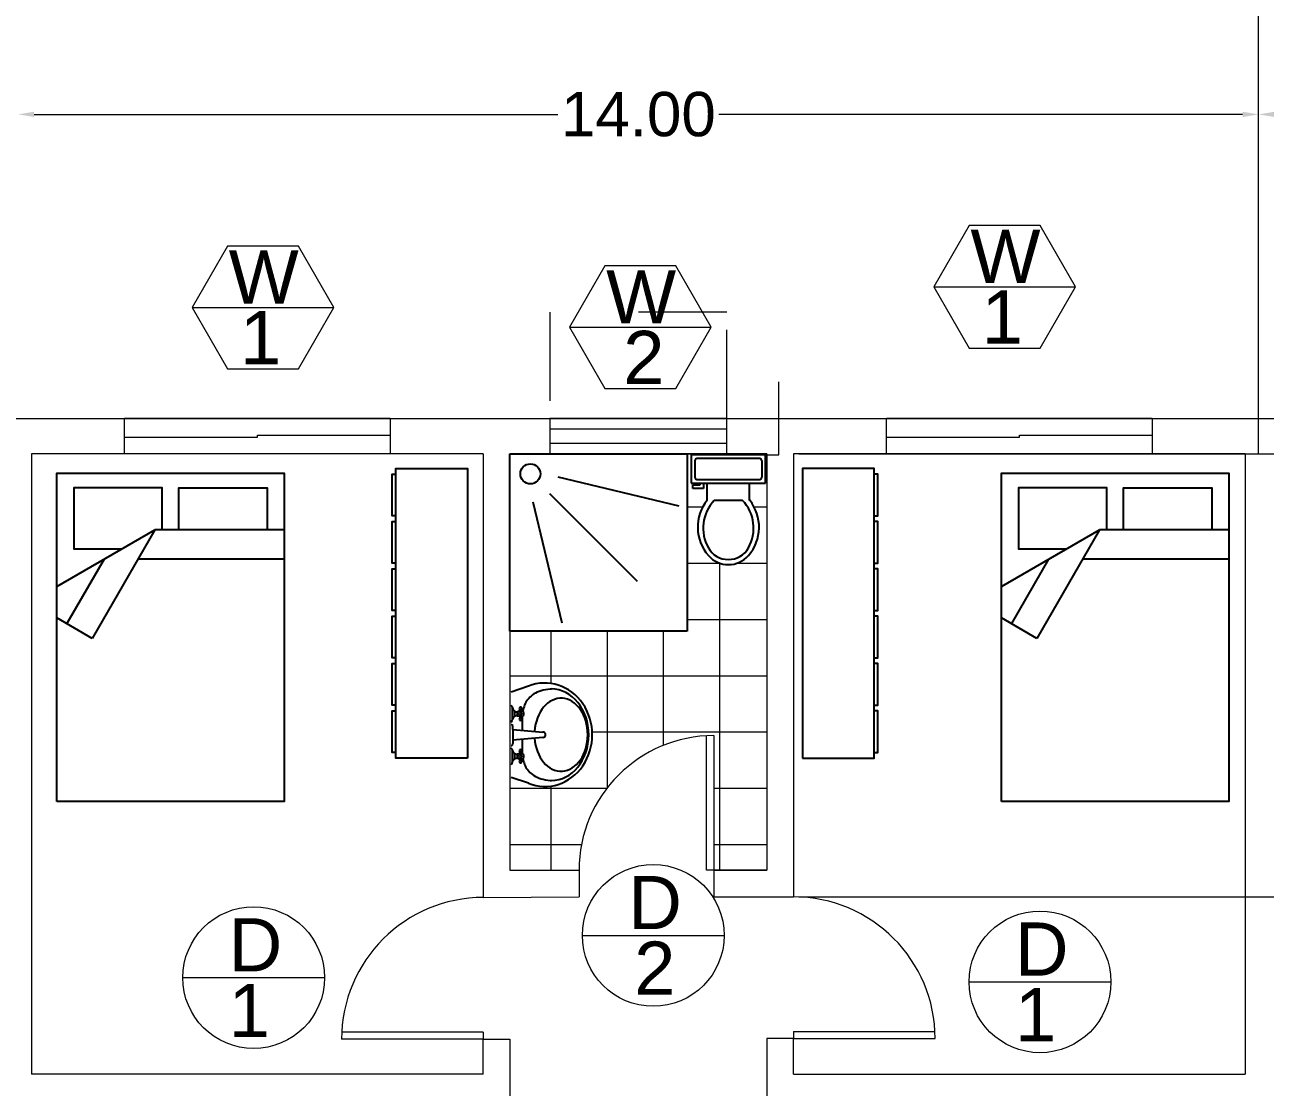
# Model space of a CAD drawing. Header units: millimetres. Extents: x 2391 to 3323, y 1596 to 2537.
# Drawn here: x 2953.17 to 2967.17, y 2496.53 to 2508.52 of the extents above; entities that cross this region are included whole.
import ezdxf

# ---------------------------------------------------------------- set-up
doc = ezdxf.new("R2010")
doc.units = ezdxf.units.MM
doc.linetypes.add('JIS_02_1.0', pattern=[2, 1, -1])
for name, color, linetype in [('BATH', 171, 'Continuous'), ('dimensions', 203, 'Continuous'), ('doors', 31, 'Continuous'), ('doors and windows schedule', 11, 'Continuous'), ('exterior wall', 140, 'Continuous'), ('interior wall', 191, 'Continuous'), ('Lightning text', 211, 'Continuous'), ('stairs', 123, 'Continuous'), ('windows', 241, 'Continuous')]:
    doc.layers.add(name, color=color, linetype=linetype)
doc.styles.get("Standard").update_dxf_attribs({"font": 'arial.ttf'})

msp = doc.modelspace()

# ---------------------------------------------------------------- linework, layer by layer
at = {"color": 0, "linetype": 'ByBlock'}
for p, q in [((2958.644, 2503.678), (2960.644, 2503.678)), ((2958.644, 2501.678), (2958.644, 2503.678)), ((2960.644, 2503.678), (2960.644, 2501.678)), ((2960.69, 2503.668), (2960.69, 2503.348)), ((2961.53, 2503.668), (2960.69, 2503.668)), ((2961.45, 2503.628), (2960.77, 2503.628)), ((2961.53, 2503.348), (2961.53, 2503.668)), ((2960.73, 2503.588), (2960.73, 2503.428)), ((2961.49, 2503.428), (2961.49, 2503.588)), ((2959.186, 2503.419), (2960.549, 2503.091)), ((2960.69, 2503.348), (2961.53, 2503.348)), ((2960.77, 2503.388), (2961.45, 2503.388)), ((2960.79, 2503.328), (2960.79, 2503.348)), ((2960.83, 2503.348), (2960.83, 2503.288)), ((2960.87, 2503.154), (2960.87, 2503.348)), ((2961.35, 2503.154), (2961.35, 2503.348)), ((2960.083, 2502.239), (2959.093, 2503.229)), ((2960.71, 2503.288), (2960.71, 2503.328)), ((2960.71, 2503.328), (2960.79, 2503.328)), ((2960.83, 2503.288), (2960.71, 2503.288)), ((2958.903, 2503.136), (2959.23, 2501.772)), ((2961.27, 2503.154), (2960.95, 2503.154)), ((2960.644, 2501.678), (2958.644, 2501.678)), ((2958.853, 2501.055), (2958.657, 2500.99)), ((2958.914, 2500.968), (2958.898, 2500.957)), ((2958.933, 2500.978), (2958.914, 2500.968)), ((2958.952, 2500.987), (2958.933, 2500.978)), ((2958.974, 2500.996), (2958.952, 2500.987)), ((2958.952, 2500.987), (2958.952, 2500.987)), ((2958.997, 2501.003), (2958.974, 2500.996)), ((2959.021, 2501.01), (2958.997, 2501.003)), ((2959.046, 2501.016), (2959.021, 2501.01)), ((2959.072, 2501.02), (2959.046, 2501.016)), ((2959.098, 2501.023), (2959.072, 2501.02)), ((2959.112, 2501.024), (2959.098, 2501.023)), ((2958.668, 2500.827), (2958.657, 2500.837)), ((2958.673, 2500.817), (2958.668, 2500.827)), ((2958.764, 2500.82), (2958.757, 2500.818)), ((2958.772, 2500.818), (2958.764, 2500.82)), ((2958.804, 2500.826), (2958.799, 2500.809)), ((2958.81, 2500.843), (2958.804, 2500.826)), ((2958.817, 2500.859), (2958.81, 2500.843)), ((2958.825, 2500.875), (2958.817, 2500.859)), ((2958.835, 2500.89), (2958.825, 2500.875)), ((2958.845, 2500.905), (2958.835, 2500.89)), ((2958.835, 2500.89), (2958.835, 2500.89)), ((2958.856, 2500.919), (2958.845, 2500.905)), ((2958.869, 2500.933), (2958.856, 2500.919)), ((2958.883, 2500.945), (2958.869, 2500.933)), ((2958.898, 2500.957), (2958.883, 2500.945)), ((2958.668, 2500.669), (2958.674, 2500.685)), ((2958.674, 2500.805), (2958.673, 2500.817)), ((2958.674, 2500.813), (2958.677, 2500.8)), ((2958.674, 2500.685), (2958.674, 2500.805)), ((2958.68, 2500.698), (2958.674, 2500.685)), ((2958.677, 2500.8), (2958.682, 2500.789)), ((2958.688, 2500.709), (2958.68, 2500.698)), ((2958.682, 2500.789), (2958.691, 2500.779)), ((2958.7, 2500.717), (2958.688, 2500.709)), ((2958.691, 2500.779), (2958.702, 2500.772)), ((2958.697, 2500.775), (2958.697, 2500.715)), ((2958.713, 2500.722), (2958.7, 2500.717)), ((2958.702, 2500.772), (2958.714, 2500.768)), ((2958.727, 2500.723), (2958.713, 2500.722)), ((2958.714, 2500.768), (2958.727, 2500.768)), ((2958.727, 2500.768), (2958.727, 2500.723)), ((2958.734, 2500.768), (2958.727, 2500.768)), ((2958.727, 2500.723), (2958.734, 2500.723)), ((2958.749, 2500.773), (2958.734, 2500.768)), ((2958.734, 2500.723), (2958.734, 2500.768)), ((2958.734, 2500.723), (2958.749, 2500.717)), ((2958.751, 2500.813), (2958.749, 2500.805)), ((2958.749, 2500.805), (2958.751, 2500.798)), ((2958.764, 2500.775), (2958.749, 2500.773)), ((2958.751, 2500.753), (2958.749, 2500.745)), ((2958.749, 2500.745), (2958.751, 2500.738)), ((2958.749, 2500.717), (2958.764, 2500.715)), ((2958.751, 2500.693), (2958.749, 2500.685)), ((2958.749, 2500.685), (2958.751, 2500.678)), ((2958.757, 2500.818), (2958.751, 2500.813)), ((2958.751, 2500.798), (2958.757, 2500.792)), ((2958.757, 2500.758), (2958.751, 2500.753)), ((2958.751, 2500.738), (2958.757, 2500.732)), ((2958.757, 2500.698), (2958.751, 2500.693)), ((2958.757, 2500.775), (2958.757, 2500.792)), ((2958.757, 2500.792), (2958.764, 2500.79)), ((2958.764, 2500.76), (2958.757, 2500.758)), ((2958.757, 2500.732), (2958.764, 2500.73)), ((2958.757, 2500.716), (2958.757, 2500.698)), ((2958.764, 2500.7), (2958.757, 2500.698)), ((2958.764, 2500.79), (2958.772, 2500.792)), ((2958.78, 2500.773), (2958.764, 2500.775)), ((2958.772, 2500.758), (2958.764, 2500.76)), ((2958.764, 2500.73), (2958.772, 2500.732)), ((2958.764, 2500.715), (2958.78, 2500.717)), ((2958.772, 2500.698), (2958.764, 2500.7)), ((2958.777, 2500.813), (2958.772, 2500.818)), ((2958.772, 2500.792), (2958.777, 2500.798)), ((2958.772, 2500.792), (2958.772, 2500.775)), ((2958.777, 2500.753), (2958.772, 2500.758)), ((2958.772, 2500.732), (2958.777, 2500.738)), ((2958.772, 2500.716), (2958.772, 2500.698)), ((2958.777, 2500.693), (2958.772, 2500.698)), ((2958.779, 2500.805), (2958.777, 2500.813)), ((2958.777, 2500.798), (2958.779, 2500.805)), ((2958.779, 2500.745), (2958.777, 2500.753)), ((2958.777, 2500.738), (2958.779, 2500.745)), ((2958.779, 2500.685), (2958.777, 2500.693)), ((2958.777, 2500.678), (2958.779, 2500.685)), ((2958.794, 2500.768), (2958.78, 2500.773)), ((2958.78, 2500.717), (2958.794, 2500.723)), ((2958.782, 2500.699), (2958.781, 2500.685)), ((2958.781, 2500.685), (2958.781, 2500.67)), ((2958.783, 2500.718), (2958.782, 2500.699)), ((2958.791, 2500.776), (2958.789, 2500.769)), ((2958.794, 2500.793), (2958.791, 2500.776)), ((2958.799, 2500.809), (2958.794, 2500.793)), ((2958.8, 2500.757), (2958.794, 2500.768)), ((2958.794, 2500.723), (2958.8, 2500.733)), ((2958.802, 2500.745), (2958.8, 2500.757)), ((2958.8, 2500.733), (2958.802, 2500.745)), ((2958.657, 2500.651), (2958.668, 2500.669)), ((2958.664, 2500.62), (2958.657, 2500.62)), ((2958.671, 2500.617), (2958.664, 2500.62)), ((2958.677, 2500.612), (2958.671, 2500.617)), ((2958.679, 2500.605), (2958.677, 2500.612)), ((2958.679, 2500.598), (2958.679, 2500.605)), ((2958.679, 2500.568), (2958.679, 2500.598)), ((2958.679, 2500.568), (2958.679, 2500.448)), ((2958.679, 2500.568), (2959.017, 2500.538)), ((2958.751, 2500.678), (2958.757, 2500.672)), ((2958.757, 2500.672), (2958.764, 2500.67)), ((2958.764, 2500.67), (2958.772, 2500.672)), ((2958.772, 2500.672), (2958.777, 2500.678)), ((2958.781, 2500.67), (2958.781, 2500.655)), ((2958.781, 2500.655), (2958.781, 2500.639)), ((2958.781, 2500.639), (2958.781, 2500.624)), ((2958.781, 2500.639), (2958.781, 2500.639)), ((2958.781, 2500.624), (2958.781, 2500.608)), ((2958.781, 2500.608), (2958.781, 2500.592)), ((2958.781, 2500.592), (2958.781, 2500.576)), ((2958.781, 2500.576), (2958.781, 2500.559)), ((2958.676, 2500.396), (2958.679, 2500.403)), ((2959.017, 2500.478), (2958.679, 2500.448)), ((2958.679, 2500.448), (2958.679, 2500.41)), ((2958.679, 2500.403), (2958.679, 2500.41)), ((2958.781, 2500.457), (2958.781, 2500.438)), ((2958.781, 2500.438), (2958.781, 2500.423)), ((2958.781, 2500.423), (2958.781, 2500.408)), ((2958.781, 2500.408), (2958.781, 2500.393)), ((2959.026, 2500.536), (2959.017, 2500.538)), ((2959.017, 2500.478), (2959.026, 2500.479)), ((2959.034, 2500.532), (2959.026, 2500.536)), ((2959.026, 2500.479), (2959.034, 2500.483)), ((2959.041, 2500.525), (2959.034, 2500.532)), ((2959.034, 2500.483), (2959.041, 2500.49)), ((2959.045, 2500.517), (2959.041, 2500.525)), ((2959.041, 2500.49), (2959.045, 2500.498)), ((2959.047, 2500.508), (2959.045, 2500.517)), ((2959.045, 2500.498), (2959.047, 2500.508)), ((2958.657, 2500.388), (2958.664, 2500.388)), ((2958.668, 2500.347), (2958.657, 2500.357)), ((2958.664, 2500.388), (2958.671, 2500.391)), ((2958.673, 2500.337), (2958.668, 2500.347)), ((2958.671, 2500.391), (2958.676, 2500.396)), ((2958.674, 2500.325), (2958.673, 2500.337)), ((2958.674, 2500.333), (2958.677, 2500.32)), ((2958.674, 2500.205), (2958.674, 2500.325)), ((2958.677, 2500.32), (2958.682, 2500.309)), ((2958.682, 2500.309), (2958.691, 2500.299)), ((2958.691, 2500.299), (2958.702, 2500.292)), ((2958.697, 2500.295), (2958.697, 2500.235)), ((2958.702, 2500.292), (2958.714, 2500.288)), ((2958.714, 2500.288), (2958.727, 2500.288)), ((2958.727, 2500.288), (2958.727, 2500.242)), ((2958.734, 2500.288), (2958.727, 2500.288)), ((2958.749, 2500.293), (2958.734, 2500.288)), ((2958.734, 2500.242), (2958.734, 2500.288)), ((2958.751, 2500.333), (2958.749, 2500.325)), ((2958.749, 2500.325), (2958.751, 2500.318)), ((2958.764, 2500.295), (2958.749, 2500.293)), ((2958.751, 2500.273), (2958.749, 2500.265)), ((2958.749, 2500.265), (2958.751, 2500.257)), ((2958.757, 2500.338), (2958.751, 2500.333)), ((2958.751, 2500.318), (2958.757, 2500.312)), ((2958.757, 2500.278), (2958.751, 2500.273)), ((2958.764, 2500.34), (2958.757, 2500.338)), ((2958.757, 2500.312), (2958.764, 2500.31)), ((2958.757, 2500.295), (2958.757, 2500.312)), ((2958.764, 2500.28), (2958.757, 2500.278)), ((2958.772, 2500.338), (2958.764, 2500.34)), ((2958.764, 2500.31), (2958.772, 2500.312)), ((2958.78, 2500.293), (2958.764, 2500.295)), ((2958.772, 2500.278), (2958.764, 2500.28)), ((2958.777, 2500.333), (2958.772, 2500.338)), ((2958.772, 2500.312), (2958.777, 2500.318)), ((2958.772, 2500.312), (2958.772, 2500.295)), ((2958.777, 2500.273), (2958.772, 2500.278)), ((2958.779, 2500.325), (2958.777, 2500.333)), ((2958.777, 2500.318), (2958.779, 2500.325)), ((2958.779, 2500.265), (2958.777, 2500.273)), ((2958.777, 2500.257), (2958.779, 2500.265)), ((2958.794, 2500.288), (2958.78, 2500.293)), ((2958.781, 2500.393), (2958.781, 2500.377)), ((2958.781, 2500.393), (2958.781, 2500.393)), ((2958.781, 2500.377), (2958.781, 2500.361)), ((2958.781, 2500.361), (2958.781, 2500.345)), ((2958.781, 2500.345), (2958.781, 2500.328)), ((2958.781, 2500.328), (2958.782, 2500.311)), ((2958.782, 2500.311), (2958.783, 2500.294)), ((2958.783, 2500.294), (2958.784, 2500.291)), ((2958.8, 2500.277), (2958.794, 2500.288)), ((2958.802, 2500.265), (2958.8, 2500.277)), ((2958.8, 2500.253), (2958.802, 2500.265)), ((2958.657, 2500.171), (2958.668, 2500.189)), ((2958.668, 2500.189), (2958.674, 2500.205)), ((2958.68, 2500.218), (2958.674, 2500.205)), ((2958.688, 2500.229), (2958.68, 2500.218)), ((2958.7, 2500.237), (2958.688, 2500.229)), ((2958.713, 2500.241), (2958.7, 2500.237)), ((2958.727, 2500.242), (2958.713, 2500.241)), ((2958.727, 2500.242), (2958.734, 2500.242)), ((2958.734, 2500.242), (2958.749, 2500.237)), ((2958.749, 2500.237), (2958.764, 2500.235)), ((2958.751, 2500.212), (2958.749, 2500.205)), ((2958.749, 2500.205), (2958.751, 2500.197)), ((2958.751, 2500.257), (2958.757, 2500.252)), ((2958.757, 2500.218), (2958.751, 2500.212)), ((2958.751, 2500.197), (2958.757, 2500.192)), ((2958.757, 2500.252), (2958.764, 2500.25)), ((2958.757, 2500.235), (2958.757, 2500.218)), ((2958.764, 2500.22), (2958.757, 2500.218)), ((2958.757, 2500.192), (2958.764, 2500.19)), ((2958.764, 2500.25), (2958.772, 2500.252)), ((2958.764, 2500.235), (2958.78, 2500.237)), ((2958.772, 2500.218), (2958.764, 2500.22)), ((2958.764, 2500.19), (2958.772, 2500.192)), ((2958.772, 2500.252), (2958.777, 2500.257)), ((2958.772, 2500.235), (2958.772, 2500.218)), ((2958.777, 2500.212), (2958.772, 2500.218)), ((2958.772, 2500.192), (2958.777, 2500.197)), ((2958.779, 2500.205), (2958.777, 2500.212)), ((2958.777, 2500.197), (2958.779, 2500.205)), ((2958.78, 2500.237), (2958.794, 2500.242)), ((2958.791, 2500.241), (2958.794, 2500.224)), ((2958.794, 2500.242), (2958.8, 2500.253)), ((2958.794, 2500.224), (2958.799, 2500.207)), ((2958.799, 2500.207), (2958.804, 2500.19)), ((2958.804, 2500.19), (2958.81, 2500.173)), ((2958.81, 2500.173), (2958.817, 2500.156)), ((2958.817, 2500.156), (2958.825, 2500.14)), ((2958.825, 2500.14), (2958.835, 2500.125)), ((2958.835, 2500.125), (2958.845, 2500.11)), ((2958.835, 2500.125), (2958.835, 2500.125)), ((2958.853, 2499.96), (2958.657, 2500.025)), ((2958.845, 2500.11), (2958.856, 2500.096)), ((2958.856, 2500.096), (2958.869, 2500.083)), ((2958.869, 2500.083), (2958.883, 2500.07)), ((2958.883, 2500.07), (2958.898, 2500.058)), ((2958.898, 2500.058), (2958.914, 2500.047)), ((2958.914, 2500.047), (2958.933, 2500.037)), ((2958.933, 2500.037), (2958.952, 2500.028)), ((2958.952, 2500.028), (2958.974, 2500.019)), ((2958.952, 2500.028), (2958.952, 2500.028)), ((2958.974, 2500.019), (2958.997, 2500.012)), ((2958.997, 2500.012), (2959.021, 2500.005)), ((2959.021, 2500.005), (2959.046, 2500)), ((2959.046, 2500), (2959.072, 2499.995)), ((2959.072, 2499.995), (2959.098, 2499.992)), ((2959.098, 2499.992), (2959.112, 2499.991))]:
    msp.add_line(p, q, dxfattribs=at)
at = {"linetype": 'Continuous'}
for p, q in [((2953.531, 2502.183), (2954.638, 2502.822)), ((2954.638, 2502.822), (2953.931, 2501.596)), ((2956.096, 2502.822), (2954.638, 2502.822)), ((2964.193, 2502.183), (2965.3, 2502.822)), ((2965.3, 2502.822), (2964.592, 2501.596)), ((2966.758, 2502.822), (2965.3, 2502.822)), ((2954.063, 2502.489), (2953.643, 2501.762)), ((2956.096, 2502.489), (2954.447, 2502.489)), ((2964.724, 2502.489), (2964.304, 2501.762)), ((2966.758, 2502.489), (2965.108, 2502.489)), ((2953.931, 2501.596), (2953.531, 2501.827)), ((2964.592, 2501.596), (2964.193, 2501.827))]:
    msp.add_line(p, q, dxfattribs=at)
for points in [[(2958.166, 2500.244), (2957.357, 2500.244), (2957.357, 2503.514), (2958.166, 2503.514)], [(2961.947, 2500.244), (2962.756, 2500.244), (2962.756, 2503.514), (2961.947, 2503.514)], [(2953.531, 2499.755), (2953.531, 2503.46), (2956.096, 2503.46), (2956.096, 2499.755)], [(2964.193, 2499.755), (2964.193, 2503.46), (2966.758, 2503.46), (2966.758, 2499.755)]]:
    msp.add_lwpolyline(points, close=True, dxfattribs=at)
for points in [[(2957.357, 2502.981), (2957.316, 2502.981), (2957.316, 2503.451), (2957.357, 2503.451)], [(2962.756, 2502.981), (2962.797, 2502.981), (2962.797, 2503.451), (2962.756, 2503.451)], [(2954.719, 2502.822), (2954.719, 2503.294), (2953.721, 2503.294), (2953.721, 2502.605), (2954.263, 2502.605)], [(2954.909, 2502.822), (2954.909, 2503.294), (2955.906, 2503.294), (2955.906, 2502.822)], [(2965.38, 2502.822), (2965.38, 2503.294), (2964.383, 2503.294), (2964.383, 2502.605), (2964.924, 2502.605)], [(2965.57, 2502.822), (2965.57, 2503.294), (2966.568, 2503.294), (2966.568, 2502.822)], [(2957.357, 2502.446), (2957.316, 2502.446), (2957.316, 2502.916), (2957.357, 2502.916)], [(2962.756, 2502.446), (2962.797, 2502.446), (2962.797, 2502.916), (2962.756, 2502.916)], [(2957.357, 2501.911), (2957.316, 2501.911), (2957.316, 2502.382), (2957.357, 2502.382)], [(2962.756, 2501.911), (2962.797, 2501.911), (2962.797, 2502.382), (2962.756, 2502.382)], [(2957.357, 2501.377), (2957.316, 2501.377), (2957.316, 2501.847), (2957.357, 2501.847)], [(2962.756, 2501.377), (2962.797, 2501.377), (2962.797, 2501.847), (2962.756, 2501.847)], [(2957.357, 2500.842), (2957.316, 2500.842), (2957.316, 2501.312), (2957.357, 2501.312)], [(2962.756, 2500.842), (2962.797, 2500.842), (2962.797, 2501.312), (2962.756, 2501.312)], [(2957.357, 2500.307), (2957.316, 2500.307), (2957.316, 2500.777), (2957.357, 2500.777)], [(2962.756, 2500.307), (2962.797, 2500.307), (2962.797, 2500.777), (2962.756, 2500.777)]]:
    msp.add_lwpolyline(points, dxfattribs=at)
at = {"color": 0, "linetype": 'ByBlock'}
msp.add_circle((2958.875, 2503.453), 0.113, dxfattribs=at)
for centre, radius, start, end in [((2960.765, 2503.593), 0.0354, 81.8699, 188.1301), ((2961.455, 2503.593), 0.0354, 351.8699, 98.1301), ((2960.765, 2503.423), 0.0354, 171.8699, 278.1301), ((2961.455, 2503.423), 0.0354, 261.8699, 8.1301), ((2961.251, 2502.851), 0.487, 141.4691, 221.0789), ((2961.278, 2502.841), 0.453, 136.3677, 209.5765), ((2960.942, 2502.841), 0.453, 330.4233, 43.6321), ((2960.97, 2502.851), 0.487, 318.9209, 38.5307), ((2961.11, 2502.746), 0.26, 209.5765, 330.4233), ((2961.11, 2502.728), 0.3, 221.0789, 318.9209)]:
    msp.add_arc(centre, radius, start, end, dxfattribs=at)
for centre, major_axis, ratio, start_param, end_param in [((2959.039, 2500.508), (0, 0.584), 0.916316, 2.786438, 6.63834), ((2959.112, 2500.508), (0, 0.517), 0.815274, 3.141593, 6.283185), ((2959.222, 2500.508), (0, 0.412), 0.730435, 1.664123, 7.760732)]:
    msp.add_ellipse(centre, major_axis=major_axis, ratio=ratio, start_param=start_param, end_param=end_param, dxfattribs=at)
at = {"layer": 'BATH', "linetype": 'Continuous', "lineweight": 13}
for p, q in [((2960.644, 2503.079), (2960.821, 2503.079)), ((2961.4, 2503.079), (2961.544, 2503.079)), ((2960.644, 2502.444), (2961.015, 2502.444)), ((2961.014, 2498.978), (2961.014, 2502.444)), ((2961.206, 2502.444), (2961.544, 2502.444)), ((2960.644, 2501.809), (2961.544, 2501.809)), ((2959.109, 2501.087), (2959.109, 2501.678)), ((2959.744, 2499.912), (2959.744, 2501.678)), ((2960.379, 2500.389), (2960.379, 2501.678)), ((2958.644, 2501.174), (2961.544, 2501.174)), ((2959.573, 2500.539), (2961.544, 2500.539)), ((2958.644, 2499.904), (2959.738, 2499.904)), ((2959.109, 2498.978), (2959.109, 2499.928)), ((2960.944, 2499.904), (2961.544, 2499.904)), ((2958.644, 2499.269), (2959.452, 2499.269)), ((2960.944, 2499.269), (2961.544, 2499.269))]:
    msp.add_line(p, q, dxfattribs=at)
at = {"layer": 'dimensions', "lineweight": 13}
for p, q in [((2967.094, 2504.14), (2967.094, 2507.691)), ((2967.094, 2504.14), (2967.094, 2507.691)), ((2953.274, 2507.511), (2959.185, 2507.511)), ((2966.914, 2507.511), (2961.003, 2507.511)), ((2961.906, 2503.678), (2981.541, 2503.678)), ((2961.906, 2498.678), (2981.541, 2498.678))]:
    msp.add_line(p, q, dxfattribs=at)
at = {"layer": 'dimensions'}
for points in [[(2953.274, 2507.541), (2953.274, 2507.481), (2953.094, 2507.511)], [(2966.914, 2507.541), (2966.914, 2507.481), (2967.094, 2507.511)], [(2967.274, 2507.541), (2967.274, 2507.481), (2967.094, 2507.511)]]:
    msp.add_solid(points, dxfattribs=at)
at = {"layer": 'doors', "lineweight": 13}
for p, q in [((2960.864, 2498.978), (2960.864, 2500.496)), ((2960.944, 2500.498), (2960.944, 2498.978)), ((2960.944, 2498.978), (2960.864, 2498.978)), ((2960.944, 2498.978), (2960.864, 2498.978)), ((2958.344, 2497.071), (2956.744, 2497.071)), ((2958.344, 2497.151), (2956.746, 2497.151)), ((2958.344, 2497.151), (2958.344, 2497.071)), ((2961.844, 2497.158), (2963.442, 2497.158)), ((2961.844, 2497.158), (2961.844, 2497.078)), ((2961.844, 2497.078), (2963.444, 2497.078))]:
    msp.add_line(p, q, dxfattribs=at)
for centre, radius, start, end in [((2960.944, 2498.978), 1.52, 90, 180), ((2958.344, 2497.071), 1.6, 90, 180), ((2961.844, 2497.078), 1.6, 0, 90)]:
    msp.add_arc(centre, radius, start, end, dxfattribs=at)
at = {"layer": 'doors and windows schedule', "lineweight": 13}
for p, q in [((2963.829, 2506.258), (2963.429, 2505.565)), ((2964.629, 2506.258), (2963.829, 2506.258)), ((2965.029, 2505.565), (2964.629, 2506.258)), ((2955.457, 2506.025), (2955.057, 2505.332)), ((2956.257, 2506.025), (2955.457, 2506.025)), ((2956.657, 2505.332), (2956.257, 2506.025)), ((2959.716, 2505.8), (2959.316, 2505.108)), ((2960.516, 2505.8), (2959.716, 2505.8)), ((2960.916, 2505.108), (2960.516, 2505.8)), ((2963.429, 2505.565), (2965.029, 2505.565)), ((2963.429, 2505.565), (2963.829, 2504.872)), ((2964.629, 2504.872), (2965.029, 2505.565)), ((2955.057, 2505.332), (2956.657, 2505.332)), ((2955.057, 2505.332), (2955.457, 2504.639)), ((2956.257, 2504.639), (2956.657, 2505.332)), ((2959.316, 2505.108), (2960.916, 2505.108)), ((2959.316, 2505.108), (2959.716, 2504.415)), ((2960.516, 2504.415), (2960.916, 2505.108)), ((2963.829, 2504.872), (2964.629, 2504.872)), ((2955.457, 2504.639), (2956.257, 2504.639)), ((2959.716, 2504.415), (2960.516, 2504.415)), ((2959.462, 2498.243), (2961.062, 2498.243)), ((2954.952, 2497.766), (2956.552, 2497.766)), ((2963.827, 2497.718), (2965.427, 2497.718))]:
    msp.add_line(p, q, dxfattribs=at)
for centre in [(2960.262, 2498.243), (2955.752, 2497.766), (2964.627, 2497.718)]:
    msp.add_circle(centre, 0.8, dxfattribs=at)
at = {"layer": 'exterior wall', "lineweight": 13}
for p, q in [((2939.894, 2504.078), (2980.294, 2504.078)), ((2958.344, 2503.678), (2953.244, 2503.678)), ((2961.544, 2503.678), (2958.644, 2503.678)), ((2966.944, 2503.678), (2961.844, 2503.678))]:
    msp.add_line(p, q, dxfattribs=at)
at = {"layer": 'interior wall', "lineweight": 13}
for p, q in [((2953.244, 2503.678), (2953.244, 2496.678)), ((2958.344, 2503.678), (2958.344, 2498.678)), ((2958.644, 2503.678), (2958.644, 2498.978)), ((2961.544, 2503.678), (2961.544, 2498.978)), ((2961.844, 2503.678), (2961.844, 2498.678)), ((2966.944, 2503.678), (2966.944, 2496.678)), ((2958.644, 2498.978), (2959.424, 2498.978)), ((2959.424, 2498.978), (2959.424, 2498.678)), ((2961.544, 2498.978), (2960.944, 2498.978)), ((2960.944, 2498.978), (2961.544, 2498.978)), ((2960.944, 2498.978), (2960.944, 2498.678)), ((2958.344, 2498.671), (2959.424, 2498.678)), ((2958.344, 2498.671), (2958.344, 2498.678)), ((2960.944, 2498.678), (2961.844, 2498.678)), ((2958.344, 2496.678), (2958.344, 2497.071)), ((2958.344, 2497.071), (2958.644, 2497.071)), ((2958.644, 2497.071), (2958.644, 2496.378)), ((2961.544, 2497.078), (2961.544, 2496.378)), ((2961.844, 2497.078), (2961.544, 2497.078)), ((2961.844, 2496.678), (2961.844, 2497.078)), ((2958.344, 2496.678), (2953.244, 2496.678)), ((2961.844, 2496.678), (2966.944, 2496.678))]:
    msp.add_line(p, q, dxfattribs=at)
at = {"layer": 'Lightning text', "linetype": 'ByBlock', "lineweight": 13, "ltscale": 0.02}
msp.add_line((2967.094, 2506.037), (2967.094, 2512.078), dxfattribs=at)
at = {"layer": 'stairs', "lineweight": 13}
for p, q in [((2967.094, 2503.678), (2967.094, 2504.863)), ((2966.944, 2503.678), (2967.244, 2503.678)), ((2967.094, 2503.678), (2967.094, 2503.678))]:
    msp.add_line(p, q, dxfattribs=at)
at = {"layer": 'windows', "linetype": 'JIS_02_1.0', "lineweight": 13}
for p, q in [((2961.094, 2505.278), (2959.094, 2505.278)), ((2959.094, 2505.278), (2959.094, 2504.078)), ((2961.094, 2504.078), (2961.094, 2505.278))]:
    msp.add_line(p, q, dxfattribs=at)
at = {"layer": 'windows', "lineweight": 13}
for p, q in [((2961.68, 2503.668), (2961.68, 2504.493)), ((2954.294, 2503.678), (2954.294, 2504.078)), ((2957.294, 2504.078), (2954.294, 2504.078)), ((2957.294, 2504.078), (2957.294, 2503.678)), ((2959.094, 2504.078), (2959.094, 2503.678)), ((2961.094, 2504.078), (2959.094, 2504.078)), ((2961.094, 2503.678), (2961.094, 2504.078)), ((2962.894, 2503.678), (2962.894, 2504.078)), ((2965.894, 2504.078), (2962.894, 2504.078)), ((2965.894, 2504.078), (2965.894, 2503.678)), ((2961.094, 2503.958), (2959.094, 2503.958)), ((2954.294, 2503.868), (2955.794, 2503.868)), ((2955.794, 2503.868), (2955.794, 2503.888)), ((2955.794, 2503.888), (2957.294, 2503.888)), ((2959.094, 2503.798), (2961.094, 2503.798)), ((2962.894, 2503.868), (2964.394, 2503.868)), ((2964.394, 2503.868), (2964.394, 2503.888)), ((2964.394, 2503.888), (2965.894, 2503.888)), ((2957.294, 2503.678), (2954.294, 2503.678)), ((2959.094, 2503.678), (2961.094, 2503.678)), ((2961.53, 2503.668), (2961.68, 2503.668)), ((2965.894, 2503.678), (2962.894, 2503.678))]:
    msp.add_line(p, q, dxfattribs=at)

# ---------------------------------------------------------------- texts
at = {"layer": 'dimensions', "lineweight": 13, "insert": (2960.094, 2507.511), "char_height": 0.5, "attachment_point": 5}
msp.add_mtext('\\A1;14.00', dxfattribs=at)
at = {"layer": 'doors and windows schedule'}
for s, p in [('W', (2963.842, 2505.609)), ('W', (2955.47, 2505.376)), ('W', (2959.73, 2505.152)), ('1', (2963.969, 2504.924)), ('1', (2955.597, 2504.691)), ('2', (2959.923, 2504.467)), ('D', (2959.98, 2498.314)), ('D', (2955.47, 2497.837)), ('D', (2964.344, 2497.789)), ('2', (2960.046, 2497.573)), ('1', (2955.469, 2497.096)), ('1', (2964.344, 2497.048))]:
    msp.add_text(s, height=0.6, dxfattribs=at).set_placement(p)

doc.saveas('drawing.dxf')
